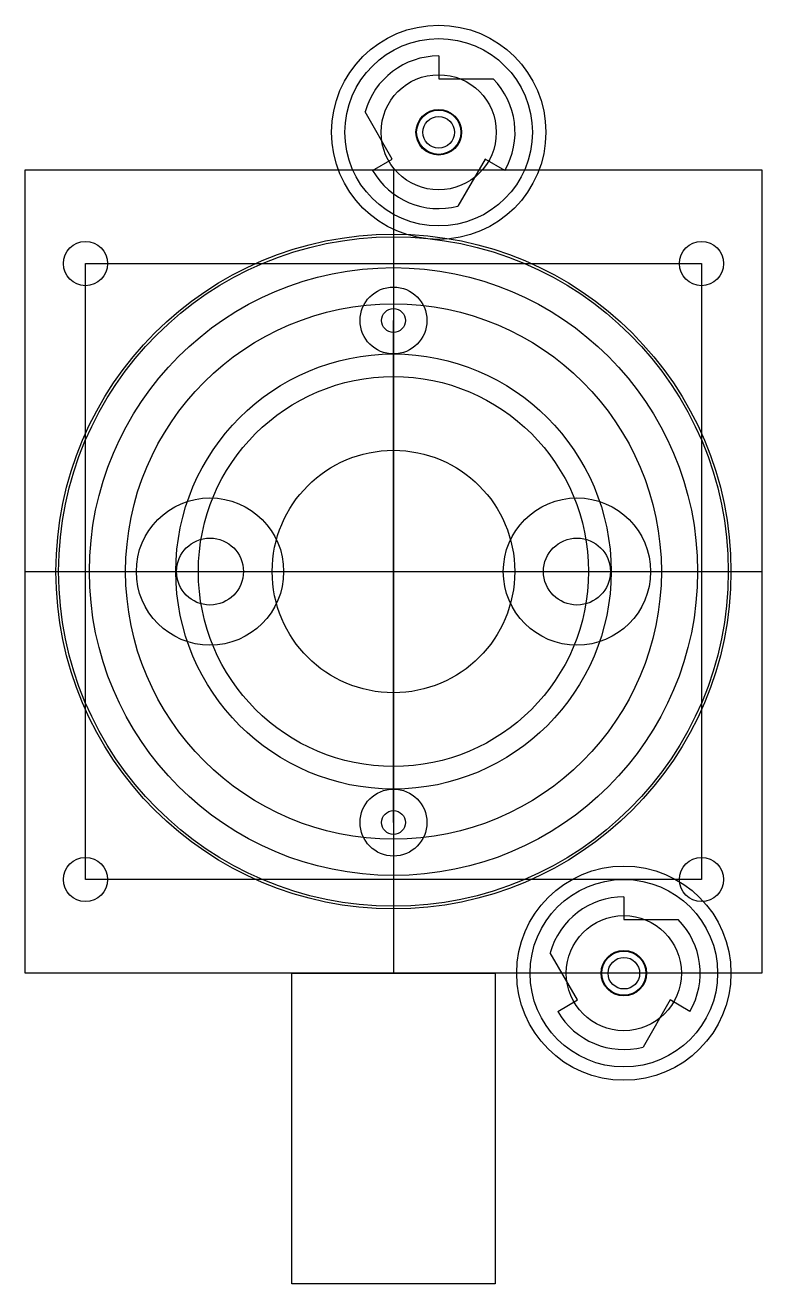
# Model space of a CAD drawing. Extents: x 0.4 to 18, y 15.2 to 19.9.
# Drawn here: x 15.24 to 17.99, y 15.163 to 19.863 of the extents above.
import ezdxf

# ---------------------------------------------------------------- set-up
doc = ezdxf.new("R2010")
doc.units = 0
doc.header["$LTSCALE"] = 5
doc.header["$MEASUREMENT"] = 0
for name, color, linetype in [('Z0_BOTCOMP', 4, 'Continuous'), ('Z0_CUT500', 4, 'Continuous'), ('Z0_RUBBER', 4, 'Continuous'), ('Z0_TOPCOMP', 6, 'Continuous')]:
    doc.layers.add(name, color=color, linetype=linetype)

msp = doc.modelspace()

# ---------------------------------------------------------------- linework, layer by layer
at = {"layer": 'Z0_BOTCOMP', "color": 4, "linetype": 'Continuous', "lineweight": 25}
for p, q in [((16.7837, 19.7485), (16.7837, 19.6635)), ((16.7837, 19.6635), (16.9868, 19.6635)), ((16.6105, 19.3635), (16.509, 19.5393)), ((15.2399, 16.3231), (15.2399, 19.3231)), ((15.2399, 19.3231), (17.9899, 19.3231)), ((16.5369, 19.321), (16.6105, 19.3635)), ((16.6149, 19.3231), (16.6149, 16.3231)), ((16.9569, 19.3635), (16.8554, 19.1876)), ((17.0305, 19.321), (16.9569, 19.3635)), ((17.9899, 19.3231), (17.9899, 16.3231)), ((15.4649, 18.9731), (17.7649, 18.9731)), ((15.4649, 16.6731), (15.4649, 18.9731)), ((16.6149, 18.9731), (16.6149, 16.6731)), ((17.7649, 18.9731), (17.7649, 16.6731)), ((16.6149, 16.8856), (16.6149, 18.7606)), ((16.6149, 18.5514), (16.6149, 17.0947)), ((15.2399, 17.8231), (17.9899, 17.8231)), ((15.4649, 17.8231), (17.7649, 17.8231)), ((15.8866, 17.8231), (17.3433, 17.8231)), ((15.9299, 17.8231), (17.2999, 17.8231)), ((17.7649, 16.6731), (15.4649, 16.6731)), ((17.4749, 16.6081), (17.4749, 16.5231)), ((17.4749, 16.5231), (17.678, 16.5231)), ((17.3017, 16.2231), (17.2002, 16.3989)), ((17.9899, 16.3231), (15.2399, 16.3231)), ((16.2349, 15.1631), (16.2349, 16.3231)), ((16.2349, 16.3231), (16.9949, 16.3231)), ((16.9949, 16.3231), (16.9949, 15.1631)), ((17.2281, 16.1806), (17.3017, 16.2231)), ((17.6482, 16.2231), (17.5466, 16.0472)), ((17.7218, 16.1806), (17.6482, 16.2231)), ((16.9949, 15.1631), (16.2349, 15.1631))]:
    msp.add_line(p, q, dxfattribs=at)
for centre, radius in [((16.7837, 19.4635), 0.085), ((16.7837, 19.4635), 0.059), ((16.6149, 17.8231), 1.25), ((15.4649, 18.9731), 0.0825), ((17.7649, 18.9731), 0.0825), ((16.6149, 17.8231), 1.135), ((16.6149, 18.7606), 0.125), ((16.6149, 17.8231), 1), ((16.6149, 18.7606), 0.0445), ((16.6149, 17.8231), 0.8125), ((16.6149, 17.8231), 0.7283), ((16.6149, 17.8231), 0.4528), ((15.9299, 17.8231), 0.275), ((17.2999, 17.8231), 0.275), ((15.9299, 17.8231), 0.125), ((17.2999, 17.8231), 0.125), ((16.6149, 16.8856), 0.125), ((16.6149, 16.8856), 0.0445), ((15.4649, 16.6731), 0.0825), ((17.7649, 16.6731), 0.0825), ((17.4749, 16.3231), 0.085), ((17.4749, 16.3231), 0.059)]:
    msp.add_circle(centre, radius, dxfattribs=at)
for centre, start, end in [((16.7837, 19.4635), 90, 164.5679), ((16.7837, 19.4635), -30, 44.5679), ((16.7837, 19.4635), -150, -75.4321), ((17.4749, 16.3231), 90, 164.5679), ((17.4749, 16.3231), -30, 44.5679), ((17.4749, 16.3231), -150, -75.4321)]:
    msp.add_arc(centre, 0.285, start, end, dxfattribs=at)
at = {"layer": 'Z0_CUT500', "color": 5, "linetype": 'Continuous', "lineweight": 25}
for centre, radius in [((16.7837, 19.4635), 0.0825), ((16.6149, 17.8231), 1.26), ((17.4749, 16.3231), 0.0825)]:
    msp.add_circle(centre, radius, dxfattribs=at)
at = {"layer": 'Z0_RUBBER', "color": 2, "linetype": 'Continuous', "lineweight": 25}
for centre, radius in [((16.7837, 19.4635), 0.4), ((16.7837, 19.4635), 0.215), ((17.4749, 16.3231), 0.4), ((17.4749, 16.3231), 0.215)]:
    msp.add_circle(centre, radius, dxfattribs=at)
at = {"layer": 'Z0_TOPCOMP', "color": 6, "linetype": 'Continuous', "lineweight": 25}
for centre in [(16.7837, 19.4635), (17.4749, 16.3231)]:
    msp.add_circle(centre, 0.35, dxfattribs=at)

doc.saveas('drawing.dxf')
